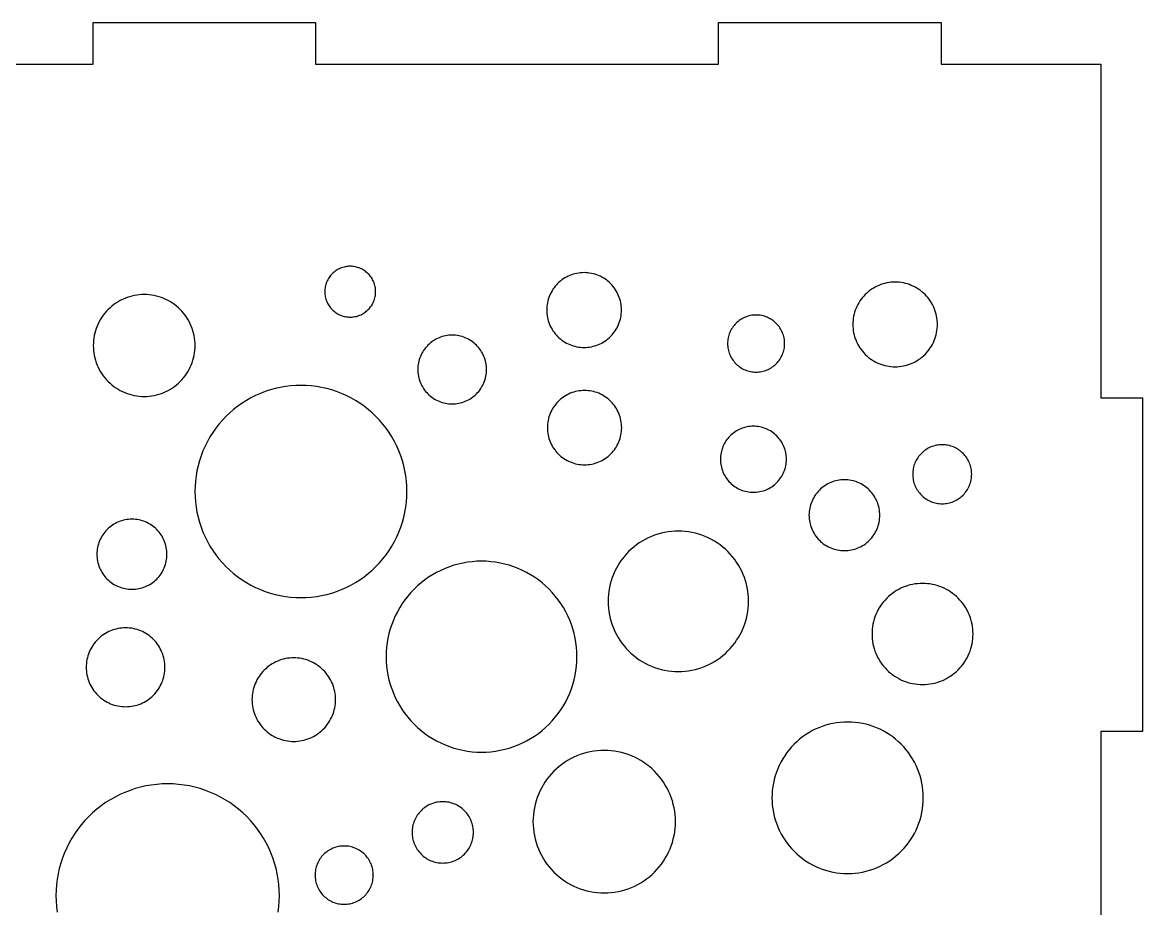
# Model space of a CAD drawing. Header units: millimetres. Extents: x 0 to 375, y -237 to 0.
# Drawn here: x 199.4 to 280, y -63.7 to 0 of the extents above; entities that cross this region are included whole.
import ezdxf

# ---------------------------------------------------------------- set-up
doc = ezdxf.new("R2010")
doc.units = ezdxf.units.MM
doc.layers.add('CUT', color=1, linetype='Continuous')

msp = doc.modelspace()

# ---------------------------------------------------------------- linework, layer by layer
at = {"layer": 'CUT'}
for points in [[(193, -3), (204.5, -3), (204.5, 0), (220.5, 0), (220.5, -3), (249.5, -3), (249.5, 0), (265.5, 0), (265.5, -3), (277, -3), (277, -27), (280, -27), (280, -51), (277, -51), (277, -75)], [(217.819, -63.971), (217.867, -63.58), (217.896, -63.186), (217.906, -62.792), (217.896, -62.397), (217.867, -62.004), (217.819, -61.612), (217.751, -61.223), (217.665, -60.838), (217.56, -60.458), (217.436, -60.083), (217.294, -59.715), (217.134, -59.355), (216.957, -59.002), (216.762, -58.659), (216.551, -58.325), (216.324, -58.003), (216.081, -57.692), (215.823, -57.393), (215.551, -57.107), (215.265, -56.835), (214.967, -56.577), (214.656, -56.335), (214.333, -56.107), (214, -55.896), (213.656, -55.702), (213.304, -55.525), (212.943, -55.365), (212.575, -55.223), (212.2, -55.099), (211.82, -54.994), (211.435, -54.907), (211.046, -54.84), (210.655, -54.791), (210.261, -54.762), (209.867, -54.753), (209.472, -54.762), (209.079, -54.791), (208.687, -54.84), (208.299, -54.907), (207.914, -54.994), (207.533, -55.099), (207.159, -55.223), (206.791, -55.365), (206.43, -55.525), (206.077, -55.702), (205.734, -55.896), (205.401, -56.107), (205.078, -56.335), (204.767, -56.577), (204.468, -56.835), (204.183, -57.107), (203.911, -57.393), (203.653, -57.692), (203.41, -58.003), (203.183, -58.325), (202.972, -58.659), (202.777, -59.002), (202.6, -59.355), (202.44, -59.715), (202.298, -60.083), (202.174, -60.458), (202.069, -60.838), (201.983, -61.223), (201.915, -61.612), (201.867, -62.004), (201.838, -62.397), (201.828, -62.792), (201.838, -63.186), (201.867, -63.58), (201.915, -63.971)]]:
    msp.add_lwpolyline(points, dxfattribs=at)
for points in [[(224.769, -19.808), (224.789, -19.72), (224.804, -19.632), (224.815, -19.543), (224.822, -19.453), (224.824, -19.363), (224.822, -19.274), (224.815, -19.184), (224.804, -19.095), (224.789, -19.007), (224.769, -18.919), (224.745, -18.833), (224.717, -18.748), (224.685, -18.664), (224.648, -18.582), (224.608, -18.502), (224.564, -18.424), (224.516, -18.348), (224.464, -18.275), (224.409, -18.204), (224.35, -18.136), (224.288, -18.071), (224.223, -18.009), (224.156, -17.95), (224.085, -17.895), (224.011, -17.844), (223.936, -17.796), (223.858, -17.751), (223.777, -17.711), (223.695, -17.675), (223.612, -17.642), (223.527, -17.614), (223.44, -17.59), (223.353, -17.571), (223.264, -17.555), (223.175, -17.544), (223.086, -17.538), (222.996, -17.535), (222.906, -17.538), (222.817, -17.544), (222.728, -17.555), (222.639, -17.571), (222.552, -17.59), (222.465, -17.614), (222.38, -17.642), (222.296, -17.675), (222.214, -17.711), (222.134, -17.751), (222.056, -17.796), (221.98, -17.844), (221.907, -17.895), (221.836, -17.95), (221.768, -18.009), (221.703, -18.071), (221.642, -18.136), (221.583, -18.204), (221.528, -18.275), (221.476, -18.348), (221.428, -18.424), (221.384, -18.502), (221.343, -18.582), (221.307, -18.664), (221.275, -18.748), (221.247, -18.833), (221.223, -18.919), (221.203, -19.007), (221.188, -19.095), (221.177, -19.184), (221.17, -19.274), (221.168, -19.363), (221.17, -19.453), (221.177, -19.543), (221.188, -19.632), (221.203, -19.72), (221.223, -19.808), (221.247, -19.894), (221.275, -19.979), (221.307, -20.063), (221.343, -20.145), (221.384, -20.225), (221.428, -20.303), (221.476, -20.379), (221.528, -20.452), (221.583, -20.523), (221.642, -20.591), (221.703, -20.656), (221.768, -20.718), (221.836, -20.776), (221.907, -20.832), (221.98, -20.883), (222.056, -20.931), (222.134, -20.976), (222.214, -21.016), (222.296, -21.052), (222.38, -21.084), (222.465, -21.113), (222.552, -21.137), (222.639, -21.156), (222.728, -21.172), (222.817, -21.183), (222.906, -21.189), (222.996, -21.191), (223.086, -21.189), (223.175, -21.183), (223.264, -21.172), (223.353, -21.156), (223.44, -21.137), (223.527, -21.113), (223.612, -21.084), (223.695, -21.052), (223.777, -21.016), (223.858, -20.976), (223.936, -20.931), (224.011, -20.883), (224.085, -20.832), (224.156, -20.776), (224.223, -20.718), (224.288, -20.656), (224.35, -20.591), (224.409, -20.523), (224.464, -20.452), (224.516, -20.379), (224.564, -20.303), (224.608, -20.225), (224.648, -20.145), (224.685, -20.063), (224.717, -19.979), (224.745, -19.894), (224.769, -19.808)], [(242.43, -21.336), (242.459, -21.208), (242.481, -21.077), (242.498, -20.946), (242.507, -20.815), (242.51, -20.683), (242.507, -20.551), (242.498, -20.419), (242.481, -20.288), (242.459, -20.158), (242.43, -20.029), (242.395, -19.902), (242.353, -19.777), (242.306, -19.653), (242.252, -19.533), (242.193, -19.415), (242.128, -19.3), (242.057, -19.188), (241.981, -19.08), (241.9, -18.976), (241.814, -18.876), (241.723, -18.781), (241.627, -18.69), (241.527, -18.603), (241.423, -18.522), (241.315, -18.446), (241.203, -18.376), (241.089, -18.31), (240.971, -18.251), (240.85, -18.198), (240.727, -18.15), (240.601, -18.109), (240.474, -18.073), (240.345, -18.045), (240.215, -18.022), (240.084, -18.006), (239.953, -17.996), (239.821, -17.993), (239.689, -17.996), (239.557, -18.006), (239.426, -18.022), (239.296, -18.045), (239.167, -18.073), (239.04, -18.109), (238.914, -18.15), (238.791, -18.198), (238.67, -18.251), (238.553, -18.31), (238.438, -18.376), (238.326, -18.446), (238.218, -18.522), (238.114, -18.603), (238.014, -18.69), (237.918, -18.781), (237.827, -18.876), (237.741, -18.976), (237.66, -19.08), (237.584, -19.188), (237.513, -19.3), (237.448, -19.415), (237.389, -19.533), (237.335, -19.653), (237.288, -19.777), (237.246, -19.902), (237.211, -20.029), (237.182, -20.158), (237.16, -20.288), (237.144, -20.419), (237.134, -20.551), (237.131, -20.683), (237.134, -20.815), (237.144, -20.946), (237.16, -21.077), (237.182, -21.208), (237.211, -21.336), (237.246, -21.464), (237.288, -21.589), (237.335, -21.712), (237.389, -21.833), (237.448, -21.951), (237.513, -22.066), (237.584, -22.177), (237.66, -22.285), (237.741, -22.389), (237.827, -22.489), (237.918, -22.585), (238.014, -22.676), (238.114, -22.762), (238.218, -22.843), (238.326, -22.919), (238.438, -22.99), (238.553, -23.055), (238.67, -23.114), (238.791, -23.168), (238.914, -23.216), (239.04, -23.257), (239.167, -23.292), (239.296, -23.321), (239.426, -23.344), (239.557, -23.36), (239.689, -23.37), (239.821, -23.373), (239.953, -23.37), (240.084, -23.36), (240.215, -23.344), (240.345, -23.321), (240.474, -23.292), (240.601, -23.257), (240.727, -23.216), (240.85, -23.168), (240.971, -23.114), (241.089, -23.055), (241.203, -22.99), (241.315, -22.919), (241.423, -22.843), (241.527, -22.762), (241.627, -22.676), (241.723, -22.585), (241.814, -22.489), (241.9, -22.389), (241.981, -22.285), (242.057, -22.177), (242.128, -22.066), (242.193, -21.951), (242.252, -21.833), (242.306, -21.712), (242.353, -21.589), (242.395, -21.464), (242.43, -21.336)], [(265.151, -22.458), (265.183, -22.312), (265.209, -22.165), (265.227, -22.017), (265.238, -21.868), (265.242, -21.719), (265.238, -21.569), (265.227, -21.42), (265.209, -21.272), (265.183, -21.125), (265.151, -20.979), (265.111, -20.835), (265.064, -20.693), (265.01, -20.554), (264.95, -20.417), (264.883, -20.284), (264.809, -20.154), (264.729, -20.028), (264.643, -19.906), (264.551, -19.788), (264.454, -19.675), (264.351, -19.566), (264.242, -19.463), (264.129, -19.366), (264.011, -19.274), (263.889, -19.188), (263.763, -19.108), (263.633, -19.034), (263.5, -18.967), (263.363, -18.907), (263.224, -18.853), (263.082, -18.806), (262.938, -18.766), (262.792, -18.734), (262.645, -18.708), (262.497, -18.69), (262.348, -18.679), (262.199, -18.675), (262.049, -18.679), (261.9, -18.69), (261.752, -18.708), (261.605, -18.734), (261.459, -18.766), (261.315, -18.806), (261.173, -18.853), (261.034, -18.907), (260.897, -18.967), (260.764, -19.034), (260.634, -19.108), (260.508, -19.188), (260.386, -19.274), (260.268, -19.366), (260.155, -19.463), (260.046, -19.566), (259.943, -19.675), (259.846, -19.788), (259.754, -19.906), (259.668, -20.028), (259.588, -20.154), (259.514, -20.284), (259.447, -20.417), (259.387, -20.554), (259.333, -20.693), (259.286, -20.835), (259.246, -20.979), (259.214, -21.125), (259.188, -21.272), (259.17, -21.42), (259.159, -21.569), (259.155, -21.719), (259.159, -21.868), (259.17, -22.017), (259.188, -22.165), (259.214, -22.312), (259.246, -22.458), (259.286, -22.602), (259.333, -22.744), (259.387, -22.883), (259.447, -23.02), (259.514, -23.153), (259.588, -23.283), (259.668, -23.409), (259.754, -23.531), (259.846, -23.649), (259.943, -23.762), (260.046, -23.871), (260.155, -23.974), (260.268, -24.071), (260.386, -24.163), (260.508, -24.249), (260.634, -24.329), (260.764, -24.403), (260.897, -24.47), (261.034, -24.53), (261.173, -24.584), (261.315, -24.631), (261.459, -24.671), (261.605, -24.703), (261.752, -24.729), (261.9, -24.747), (262.049, -24.758), (262.199, -24.762), (262.348, -24.758), (262.497, -24.747), (262.645, -24.729), (262.792, -24.703), (262.938, -24.671), (263.082, -24.631), (263.224, -24.584), (263.363, -24.53), (263.5, -24.47), (263.633, -24.403), (263.763, -24.329), (263.889, -24.249), (264.011, -24.163), (264.129, -24.071), (264.242, -23.974), (264.351, -23.871), (264.454, -23.762), (264.551, -23.649), (264.643, -23.531), (264.729, -23.409), (264.809, -23.283), (264.883, -23.153), (264.95, -23.02), (265.01, -22.883), (265.064, -22.744), (265.111, -22.602), (265.151, -22.458)], [(211.732, -24.125), (211.771, -23.949), (211.802, -23.772), (211.824, -23.593), (211.837, -23.414), (211.842, -23.234), (211.837, -23.055), (211.824, -22.875), (211.802, -22.697), (211.771, -22.52), (211.732, -22.344), (211.684, -22.171), (211.627, -22), (211.563, -21.832), (211.49, -21.668), (211.409, -21.507), (211.32, -21.351), (211.224, -21.199), (211.121, -21.052), (211.01, -20.91), (210.892, -20.774), (210.768, -20.644), (210.638, -20.52), (210.502, -20.402), (210.36, -20.292), (210.213, -20.188), (210.061, -20.092), (209.905, -20.003), (209.744, -19.922), (209.58, -19.849), (209.412, -19.785), (209.241, -19.728), (209.068, -19.68), (208.893, -19.641), (208.715, -19.61), (208.537, -19.588), (208.358, -19.575), (208.178, -19.571), (207.998, -19.575), (207.819, -19.588), (207.64, -19.61), (207.463, -19.641), (207.288, -19.68), (207.114, -19.728), (206.944, -19.785), (206.776, -19.849), (206.611, -19.922), (206.451, -20.003), (206.294, -20.092), (206.142, -20.188), (205.995, -20.292), (205.854, -20.402), (205.717, -20.52), (205.587, -20.644), (205.463, -20.774), (205.346, -20.91), (205.235, -21.052), (205.131, -21.199), (205.035, -21.351), (204.947, -21.507), (204.866, -21.668), (204.793, -21.832), (204.728, -22), (204.672, -22.171), (204.624, -22.344), (204.584, -22.52), (204.554, -22.697), (204.532, -22.875), (204.518, -23.055), (204.514, -23.234), (204.518, -23.414), (204.532, -23.593), (204.554, -23.772), (204.584, -23.949), (204.624, -24.125), (204.672, -24.298), (204.728, -24.469), (204.793, -24.636), (204.866, -24.801), (204.947, -24.961), (205.035, -25.118), (205.131, -25.27), (205.235, -25.417), (205.346, -25.559), (205.463, -25.695), (205.587, -25.825), (205.717, -25.949), (205.854, -26.066), (205.995, -26.177), (206.142, -26.281), (206.294, -26.377), (206.451, -26.465), (206.611, -26.546), (206.776, -26.619), (206.944, -26.684), (207.114, -26.74), (207.288, -26.788), (207.463, -26.828), (207.64, -26.858), (207.819, -26.88), (207.998, -26.894), (208.178, -26.898), (208.358, -26.894), (208.537, -26.88), (208.715, -26.858), (208.893, -26.828), (209.068, -26.788), (209.241, -26.74), (209.412, -26.684), (209.58, -26.619), (209.744, -26.546), (209.905, -26.465), (210.061, -26.377), (210.213, -26.281), (210.36, -26.177), (210.502, -26.066), (210.638, -25.949), (210.768, -25.825), (210.892, -25.695), (211.01, -25.559), (211.121, -25.417), (211.224, -25.27), (211.32, -25.118), (211.409, -24.961), (211.49, -24.801), (211.563, -24.636), (211.627, -24.469), (211.684, -24.298), (211.732, -24.125)], [(254.188, -23.591), (254.21, -23.493), (254.227, -23.394), (254.239, -23.294), (254.247, -23.193), (254.249, -23.093), (254.247, -22.992), (254.239, -22.891), (254.227, -22.791), (254.21, -22.692), (254.188, -22.594), (254.161, -22.497), (254.129, -22.401), (254.093, -22.307), (254.052, -22.215), (254.007, -22.125), (253.957, -22.037), (253.903, -21.952), (253.845, -21.87), (253.783, -21.79), (253.718, -21.714), (253.648, -21.641), (253.575, -21.572), (253.499, -21.506), (253.42, -21.444), (253.337, -21.386), (253.252, -21.332), (253.164, -21.282), (253.074, -21.237), (252.982, -21.196), (252.888, -21.16), (252.793, -21.128), (252.696, -21.101), (252.597, -21.079), (252.498, -21.062), (252.398, -21.05), (252.297, -21.042), (252.197, -21.04), (252.096, -21.042), (251.996, -21.05), (251.896, -21.062), (251.796, -21.079), (251.698, -21.101), (251.601, -21.128), (251.505, -21.16), (251.411, -21.196), (251.319, -21.237), (251.229, -21.282), (251.142, -21.332), (251.056, -21.386), (250.974, -21.444), (250.895, -21.506), (250.818, -21.572), (250.745, -21.641), (250.676, -21.714), (250.61, -21.79), (250.548, -21.87), (250.49, -21.952), (250.436, -22.037), (250.387, -22.125), (250.341, -22.215), (250.3, -22.307), (250.264, -22.401), (250.233, -22.497), (250.206, -22.594), (250.184, -22.692), (250.166, -22.791), (250.154, -22.891), (250.147, -22.992), (250.144, -23.093), (250.147, -23.193), (250.154, -23.294), (250.166, -23.394), (250.184, -23.493), (250.206, -23.591), (250.233, -23.688), (250.264, -23.784), (250.3, -23.878), (250.341, -23.97), (250.387, -24.06), (250.436, -24.148), (250.49, -24.233), (250.548, -24.315), (250.61, -24.395), (250.676, -24.471), (250.745, -24.544), (250.818, -24.613), (250.895, -24.679), (250.974, -24.741), (251.056, -24.799), (251.142, -24.853), (251.229, -24.903), (251.319, -24.948), (251.411, -24.989), (251.505, -25.025), (251.601, -25.057), (251.698, -25.084), (251.796, -25.106), (251.896, -25.123), (251.996, -25.135), (252.096, -25.143), (252.197, -25.145), (252.297, -25.143), (252.398, -25.135), (252.498, -25.123), (252.597, -25.106), (252.696, -25.084), (252.793, -25.057), (252.888, -25.025), (252.982, -24.989), (253.074, -24.948), (253.164, -24.903), (253.252, -24.853), (253.337, -24.799), (253.42, -24.741), (253.499, -24.679), (253.575, -24.613), (253.648, -24.544), (253.718, -24.471), (253.783, -24.395), (253.845, -24.315), (253.903, -24.233), (253.957, -24.148), (254.007, -24.06), (254.052, -23.97), (254.093, -23.878), (254.129, -23.784), (254.161, -23.688), (254.188, -23.591)], [(232.757, -25.443), (232.778, -25.324), (232.792, -25.203), (232.801, -25.082), (232.804, -24.961), (232.801, -24.84), (232.792, -24.719), (232.778, -24.598), (232.757, -24.479), (232.73, -24.36), (232.698, -24.243), (232.66, -24.128), (232.616, -24.015), (232.567, -23.904), (232.512, -23.796), (232.453, -23.69), (232.388, -23.588), (232.318, -23.488), (232.243, -23.393), (232.164, -23.301), (232.08, -23.213), (231.992, -23.129), (231.901, -23.05), (231.805, -22.975), (231.706, -22.906), (231.603, -22.841), (231.498, -22.781), (231.389, -22.726), (231.278, -22.677), (231.165, -22.633), (231.05, -22.595), (230.933, -22.563), (230.815, -22.536), (230.695, -22.516), (230.575, -22.501), (230.454, -22.492), (230.332, -22.489), (230.211, -22.492), (230.09, -22.501), (229.97, -22.516), (229.85, -22.536), (229.732, -22.563), (229.615, -22.595), (229.5, -22.633), (229.386, -22.677), (229.275, -22.726), (229.167, -22.781), (229.061, -22.841), (228.959, -22.906), (228.86, -22.975), (228.764, -23.05), (228.672, -23.129), (228.584, -23.213), (228.501, -23.301), (228.421, -23.393), (228.347, -23.488), (228.277, -23.588), (228.212, -23.69), (228.152, -23.796), (228.098, -23.904), (228.048, -24.015), (228.005, -24.128), (227.967, -24.243), (227.934, -24.36), (227.908, -24.479), (227.887, -24.598), (227.872, -24.719), (227.863, -24.84), (227.86, -24.961), (227.863, -25.082), (227.872, -25.203), (227.887, -25.324), (227.908, -25.443), (227.934, -25.562), (227.967, -25.679), (228.005, -25.794), (228.048, -25.907), (228.098, -26.018), (228.152, -26.126), (228.212, -26.232), (228.277, -26.334), (228.347, -26.434), (228.421, -26.529), (228.501, -26.621), (228.584, -26.709), (228.672, -26.793), (228.764, -26.872), (228.86, -26.946), (228.959, -27.016), (229.061, -27.081), (229.167, -27.141), (229.275, -27.196), (229.386, -27.245), (229.5, -27.288), (229.615, -27.327), (229.732, -27.359), (229.85, -27.385), (229.97, -27.406), (230.09, -27.421), (230.211, -27.43), (230.332, -27.433), (230.454, -27.43), (230.575, -27.421), (230.695, -27.406), (230.815, -27.385), (230.933, -27.359), (231.05, -27.327), (231.165, -27.288), (231.278, -27.245), (231.389, -27.196), (231.498, -27.141), (231.603, -27.081), (231.706, -27.016), (231.805, -26.946), (231.901, -26.872), (231.992, -26.793), (232.08, -26.709), (232.164, -26.621), (232.243, -26.529), (232.318, -26.434), (232.388, -26.334), (232.453, -26.232), (232.512, -26.126), (232.567, -26.018), (232.616, -25.907), (232.66, -25.794), (232.698, -25.679), (232.73, -25.562), (232.757, -25.443)], [(226.932, -35.221), (226.996, -34.852), (227.042, -34.481), (227.069, -34.107), (227.078, -33.733), (227.069, -33.359), (227.042, -32.985), (226.996, -32.614), (226.932, -32.245), (226.85, -31.879), (226.75, -31.519), (226.633, -31.163), (226.498, -30.814), (226.346, -30.471), (226.178, -30.137), (225.993, -29.811), (225.793, -29.495), (225.577, -29.189), (225.347, -28.894), (225.102, -28.61), (224.844, -28.339), (224.573, -28.081), (224.29, -27.836), (223.994, -27.606), (223.688, -27.39), (223.372, -27.19), (223.046, -27.006), (222.712, -26.837), (222.369, -26.685), (222.02, -26.551), (221.665, -26.433), (221.304, -26.333), (220.939, -26.251), (220.57, -26.187), (220.198, -26.142), (219.825, -26.114), (219.45, -26.105), (219.076, -26.114), (218.703, -26.142), (218.331, -26.187), (217.962, -26.251), (217.597, -26.333), (217.236, -26.433), (216.881, -26.551), (216.531, -26.685), (216.189, -26.837), (215.854, -27.006), (215.529, -27.19), (215.212, -27.39), (214.906, -27.606), (214.611, -27.836), (214.328, -28.081), (214.056, -28.339), (213.798, -28.61), (213.554, -28.894), (213.323, -29.189), (213.108, -29.495), (212.908, -29.811), (212.723, -30.137), (212.555, -30.471), (212.403, -30.814), (212.268, -31.163), (212.151, -31.519), (212.051, -31.879), (211.969, -32.245), (211.905, -32.614), (211.859, -32.985), (211.831, -33.359), (211.822, -33.733), (211.831, -34.107), (211.859, -34.481), (211.905, -34.852), (211.969, -35.221), (212.051, -35.586), (212.151, -35.947), (212.268, -36.303), (212.403, -36.652), (212.555, -36.994), (212.723, -37.329), (212.908, -37.655), (213.108, -37.971), (213.323, -38.277), (213.554, -38.572), (213.798, -38.856), (214.056, -39.127), (214.328, -39.385), (214.611, -39.629), (214.906, -39.86), (215.212, -40.075), (215.529, -40.276), (215.854, -40.46), (216.189, -40.629), (216.531, -40.78), (216.881, -40.915), (217.236, -41.033), (217.597, -41.132), (217.962, -41.214), (218.331, -41.278), (218.703, -41.324), (219.076, -41.352), (219.45, -41.361), (219.825, -41.352), (220.198, -41.324), (220.57, -41.278), (220.939, -41.214), (221.304, -41.132), (221.665, -41.033), (222.02, -40.915), (222.369, -40.78), (222.712, -40.629), (223.046, -40.46), (223.372, -40.276), (223.688, -40.075), (223.994, -39.86), (224.29, -39.629), (224.573, -39.385), (224.844, -39.127), (225.102, -38.856), (225.347, -38.572), (225.577, -38.277), (225.793, -37.971), (225.993, -37.655), (226.178, -37.329), (226.346, -36.994), (226.498, -36.652), (226.633, -36.303), (226.75, -35.947), (226.85, -35.586), (226.932, -35.221)], [(242.445, -29.79), (242.473, -29.662), (242.496, -29.533), (242.512, -29.403), (242.521, -29.272), (242.525, -29.141), (242.521, -29.009), (242.512, -28.879), (242.496, -28.748), (242.473, -28.619), (242.445, -28.491), (242.41, -28.365), (242.368, -28.24), (242.321, -28.118), (242.268, -27.998), (242.209, -27.881), (242.144, -27.767), (242.074, -27.656), (241.999, -27.549), (241.918, -27.445), (241.832, -27.346), (241.742, -27.251), (241.647, -27.16), (241.548, -27.075), (241.444, -26.994), (241.337, -26.918), (241.226, -26.848), (241.112, -26.784), (240.995, -26.725), (240.875, -26.672), (240.753, -26.624), (240.628, -26.583), (240.502, -26.548), (240.374, -26.519), (240.244, -26.497), (240.114, -26.481), (239.983, -26.471), (239.852, -26.468), (239.721, -26.471), (239.59, -26.481), (239.46, -26.497), (239.331, -26.519), (239.203, -26.548), (239.076, -26.583), (238.952, -26.624), (238.829, -26.672), (238.71, -26.725), (238.592, -26.784), (238.478, -26.848), (238.367, -26.918), (238.26, -26.994), (238.157, -27.075), (238.057, -27.16), (237.962, -27.251), (237.872, -27.346), (237.786, -27.445), (237.706, -27.549), (237.63, -27.656), (237.56, -27.767), (237.495, -27.881), (237.436, -27.998), (237.383, -28.118), (237.336, -28.24), (237.295, -28.365), (237.26, -28.491), (237.231, -28.619), (237.209, -28.748), (237.193, -28.879), (237.183, -29.009), (237.18, -29.141), (237.183, -29.272), (237.193, -29.403), (237.209, -29.533), (237.231, -29.662), (237.26, -29.79), (237.295, -29.916), (237.336, -30.041), (237.383, -30.163), (237.436, -30.283), (237.495, -30.4), (237.56, -30.515), (237.63, -30.625), (237.706, -30.733), (237.786, -30.836), (237.872, -30.935), (237.962, -31.03), (238.057, -31.121), (238.157, -31.206), (238.26, -31.287), (238.367, -31.363), (238.478, -31.433), (238.592, -31.497), (238.71, -31.556), (238.829, -31.61), (238.952, -31.657), (239.076, -31.698), (239.203, -31.733), (239.331, -31.762), (239.46, -31.784), (239.59, -31.8), (239.721, -31.81), (239.852, -31.813), (239.983, -31.81), (240.114, -31.8), (240.244, -31.784), (240.374, -31.762), (240.502, -31.733), (240.628, -31.698), (240.753, -31.657), (240.875, -31.61), (240.995, -31.556), (241.112, -31.497), (241.226, -31.433), (241.337, -31.363), (241.444, -31.287), (241.548, -31.206), (241.647, -31.121), (241.742, -31.03), (241.832, -30.935), (241.918, -30.836), (241.999, -30.733), (242.074, -30.625), (242.144, -30.515), (242.209, -30.4), (242.268, -30.283), (242.321, -30.163), (242.368, -30.041), (242.41, -29.916), (242.445, -29.79)], [(254.332, -31.878), (254.352, -31.763), (254.366, -31.647), (254.375, -31.531), (254.378, -31.415), (254.375, -31.298), (254.366, -31.182), (254.352, -31.066), (254.332, -30.951), (254.307, -30.838), (254.276, -30.725), (254.239, -30.615), (254.197, -30.506), (254.15, -30.4), (254.097, -30.295), (254.04, -30.194), (253.978, -30.096), (253.911, -30), (253.839, -29.909), (253.763, -29.82), (253.682, -29.736), (253.598, -29.656), (253.51, -29.579), (253.418, -29.508), (253.323, -29.441), (253.224, -29.378), (253.123, -29.321), (253.019, -29.268), (252.912, -29.221), (252.804, -29.179), (252.693, -29.143), (252.581, -29.112), (252.467, -29.086), (252.352, -29.066), (252.236, -29.052), (252.12, -29.043), (252.004, -29.041), (251.887, -29.043), (251.771, -29.052), (251.655, -29.066), (251.541, -29.086), (251.427, -29.112), (251.315, -29.143), (251.204, -29.179), (251.095, -29.221), (250.989, -29.268), (250.885, -29.321), (250.783, -29.378), (250.685, -29.441), (250.59, -29.508), (250.498, -29.579), (250.409, -29.656), (250.325, -29.736), (250.245, -29.82), (250.169, -29.909), (250.097, -30), (250.03, -30.096), (249.967, -30.194), (249.91, -30.295), (249.858, -30.4), (249.81, -30.506), (249.769, -30.615), (249.732, -30.725), (249.701, -30.838), (249.675, -30.951), (249.655, -31.066), (249.641, -31.182), (249.633, -31.298), (249.63, -31.415), (249.633, -31.531), (249.641, -31.647), (249.655, -31.763), (249.675, -31.878), (249.701, -31.991), (249.732, -32.104), (249.769, -32.214), (249.81, -32.323), (249.858, -32.43), (249.91, -32.534), (249.967, -32.635), (250.03, -32.734), (250.097, -32.829), (250.169, -32.921), (250.245, -33.009), (250.325, -33.093), (250.409, -33.174), (250.498, -33.25), (250.59, -33.321), (250.685, -33.389), (250.783, -33.451), (250.885, -33.508), (250.989, -33.561), (251.095, -33.608), (251.204, -33.65), (251.315, -33.686), (251.427, -33.717), (251.541, -33.743), (251.655, -33.763), (251.771, -33.777), (251.887, -33.786), (252.004, -33.789), (252.12, -33.786), (252.236, -33.777), (252.352, -33.763), (252.467, -33.743), (252.581, -33.717), (252.693, -33.686), (252.804, -33.65), (252.912, -33.608), (253.019, -33.561), (253.123, -33.508), (253.224, -33.451), (253.323, -33.389), (253.418, -33.321), (253.51, -33.25), (253.598, -33.174), (253.682, -33.093), (253.763, -33.009), (253.839, -32.921), (253.911, -32.829), (253.978, -32.734), (254.04, -32.635), (254.097, -32.534), (254.15, -32.43), (254.197, -32.323), (254.239, -32.214), (254.276, -32.104), (254.307, -31.991), (254.332, -31.878)], [(267.64, -33.005), (267.663, -32.904), (267.681, -32.801), (267.694, -32.698), (267.701, -32.594), (267.704, -32.49), (267.701, -32.386), (267.694, -32.282), (267.681, -32.179), (267.663, -32.076), (267.64, -31.974), (267.613, -31.874), (267.58, -31.775), (267.543, -31.678), (267.5, -31.583), (267.454, -31.49), (267.402, -31.399), (267.347, -31.312), (267.287, -31.226), (267.223, -31.144), (267.155, -31.066), (267.083, -30.99), (267.007, -30.918), (266.929, -30.85), (266.846, -30.786), (266.761, -30.726), (266.673, -30.671), (266.583, -30.619), (266.49, -30.573), (266.395, -30.53), (266.298, -30.493), (266.199, -30.46), (266.098, -30.432), (265.997, -30.41), (265.894, -30.392), (265.791, -30.379), (265.687, -30.371), (265.583, -30.369), (265.479, -30.371), (265.375, -30.379), (265.272, -30.392), (265.169, -30.41), (265.068, -30.432), (264.967, -30.46), (264.869, -30.493), (264.771, -30.53), (264.676, -30.573), (264.583, -30.619), (264.493, -30.671), (264.405, -30.726), (264.32, -30.786), (264.238, -30.85), (264.159, -30.918), (264.083, -30.99), (264.012, -31.066), (263.944, -31.144), (263.88, -31.226), (263.82, -31.312), (263.764, -31.399), (263.713, -31.49), (263.666, -31.583), (263.624, -31.678), (263.586, -31.775), (263.553, -31.874), (263.526, -31.974), (263.503, -32.076), (263.485, -32.179), (263.472, -32.282), (263.465, -32.386), (263.462, -32.49), (263.465, -32.594), (263.472, -32.698), (263.485, -32.801), (263.503, -32.904), (263.526, -33.005), (263.553, -33.105), (263.586, -33.204), (263.624, -33.301), (263.666, -33.397), (263.713, -33.49), (263.764, -33.58), (263.82, -33.668), (263.88, -33.753), (263.944, -33.835), (264.012, -33.914), (264.083, -33.99), (264.159, -34.061), (264.238, -34.129), (264.32, -34.193), (264.405, -34.253), (264.493, -34.309), (264.583, -34.36), (264.676, -34.407), (264.771, -34.449), (264.869, -34.487), (264.967, -34.519), (265.068, -34.547), (265.169, -34.57), (265.272, -34.588), (265.375, -34.601), (265.479, -34.608), (265.583, -34.611), (265.687, -34.608), (265.791, -34.601), (265.894, -34.588), (265.997, -34.57), (266.098, -34.547), (266.199, -34.519), (266.298, -34.487), (266.395, -34.449), (266.49, -34.407), (266.583, -34.36), (266.673, -34.309), (266.761, -34.253), (266.846, -34.193), (266.929, -34.129), (267.007, -34.061), (267.083, -33.99), (267.155, -33.914), (267.223, -33.835), (267.287, -33.753), (267.347, -33.668), (267.402, -33.58), (267.454, -33.49), (267.5, -33.397), (267.543, -33.301), (267.58, -33.204), (267.613, -33.105), (267.64, -33.005)], [(261.02, -36.057), (261.047, -35.935), (261.068, -35.812), (261.084, -35.688), (261.093, -35.563), (261.096, -35.438), (261.093, -35.313), (261.084, -35.188), (261.068, -35.064), (261.047, -34.941), (261.02, -34.819), (260.986, -34.699), (260.947, -34.58), (260.902, -34.463), (260.851, -34.349), (260.795, -34.237), (260.734, -34.128), (260.667, -34.023), (260.595, -33.921), (260.518, -33.822), (260.436, -33.727), (260.35, -33.637), (260.259, -33.551), (260.165, -33.469), (260.066, -33.392), (259.964, -33.32), (259.858, -33.253), (259.749, -33.191), (259.638, -33.135), (259.523, -33.085), (259.407, -33.04), (259.288, -33), (259.168, -32.967), (259.046, -32.94), (258.922, -32.918), (258.798, -32.903), (258.674, -32.894), (258.549, -32.891), (258.424, -32.894), (258.299, -32.903), (258.175, -32.918), (258.052, -32.94), (257.93, -32.967), (257.809, -33), (257.69, -33.04), (257.574, -33.085), (257.46, -33.135), (257.348, -33.191), (257.239, -33.253), (257.133, -33.32), (257.031, -33.392), (256.933, -33.469), (256.838, -33.551), (256.747, -33.637), (256.661, -33.727), (256.58, -33.822), (256.503, -33.921), (256.431, -34.023), (256.364, -34.128), (256.302, -34.237), (256.246, -34.349), (256.195, -34.463), (256.15, -34.58), (256.111, -34.699), (256.078, -34.819), (256.05, -34.941), (256.029, -35.064), (256.014, -35.188), (256.004, -35.313), (256.001, -35.438), (256.004, -35.563), (256.014, -35.688), (256.029, -35.812), (256.05, -35.935), (256.078, -36.057), (256.111, -36.177), (256.15, -36.296), (256.195, -36.413), (256.246, -36.527), (256.302, -36.639), (256.364, -36.748), (256.431, -36.853), (256.503, -36.955), (256.58, -37.054), (256.661, -37.149), (256.747, -37.239), (256.838, -37.325), (256.933, -37.407), (257.031, -37.484), (257.133, -37.556), (257.239, -37.623), (257.348, -37.684), (257.46, -37.741), (257.574, -37.791), (257.69, -37.836), (257.809, -37.876), (257.93, -37.909), (258.052, -37.936), (258.175, -37.958), (258.299, -37.973), (258.424, -37.982), (258.549, -37.985), (258.674, -37.982), (258.798, -37.973), (258.922, -37.958), (259.046, -37.936), (259.168, -37.909), (259.288, -37.876), (259.407, -37.836), (259.523, -37.791), (259.638, -37.741), (259.749, -37.684), (259.858, -37.623), (259.964, -37.556), (260.066, -37.484), (260.165, -37.407), (260.259, -37.325), (260.35, -37.239), (260.436, -37.149), (260.518, -37.054), (260.595, -36.955), (260.667, -36.853), (260.734, -36.748), (260.795, -36.639), (260.851, -36.527), (260.902, -36.413), (260.947, -36.296), (260.986, -36.177), (261.02, -36.057)], [(209.767, -38.738), (209.788, -38.616), (209.803, -38.493), (209.812, -38.369), (209.815, -38.246), (209.812, -38.122), (209.803, -37.999), (209.788, -37.876), (209.767, -37.754), (209.74, -37.633), (209.707, -37.514), (209.668, -37.397), (209.624, -37.281), (209.573, -37.168), (209.518, -37.058), (209.457, -36.95), (209.391, -36.845), (209.319, -36.744), (209.243, -36.647), (209.162, -36.553), (209.077, -36.463), (208.988, -36.378), (208.894, -36.297), (208.796, -36.221), (208.695, -36.15), (208.591, -36.084), (208.483, -36.023), (208.373, -35.967), (208.259, -35.917), (208.144, -35.873), (208.027, -35.834), (207.907, -35.801), (207.787, -35.774), (207.665, -35.753), (207.542, -35.737), (207.419, -35.728), (207.295, -35.725), (207.171, -35.728), (207.048, -35.737), (206.925, -35.753), (206.803, -35.774), (206.682, -35.801), (206.563, -35.834), (206.446, -35.873), (206.33, -35.917), (206.217, -35.967), (206.107, -36.023), (205.999, -36.084), (205.894, -36.15), (205.793, -36.221), (205.696, -36.297), (205.602, -36.378), (205.513, -36.463), (205.427, -36.553), (205.346, -36.647), (205.27, -36.744), (205.199, -36.845), (205.133, -36.95), (205.072, -37.058), (205.016, -37.168), (204.966, -37.281), (204.922, -37.397), (204.883, -37.514), (204.85, -37.633), (204.823, -37.754), (204.802, -37.876), (204.786, -37.999), (204.777, -38.122), (204.774, -38.246), (204.777, -38.369), (204.786, -38.493), (204.802, -38.616), (204.823, -38.738), (204.85, -38.858), (204.883, -38.977), (204.922, -39.095), (204.966, -39.21), (205.016, -39.323), (205.072, -39.434), (205.133, -39.542), (205.199, -39.646), (205.27, -39.747), (205.346, -39.845), (205.427, -39.938), (205.513, -40.028), (205.602, -40.113), (205.696, -40.194), (205.793, -40.27), (205.894, -40.342), (205.999, -40.408), (206.107, -40.469), (206.217, -40.524), (206.33, -40.574), (206.446, -40.619), (206.563, -40.658), (206.682, -40.691), (206.803, -40.718), (206.925, -40.739), (207.048, -40.754), (207.171, -40.763), (207.295, -40.766), (207.419, -40.763), (207.542, -40.754), (207.665, -40.739), (207.787, -40.718), (207.907, -40.691), (208.027, -40.658), (208.144, -40.619), (208.259, -40.574), (208.373, -40.524), (208.483, -40.469), (208.591, -40.408), (208.695, -40.342), (208.796, -40.27), (208.894, -40.194), (208.988, -40.113), (209.077, -40.028), (209.162, -39.938), (209.243, -39.845), (209.319, -39.747), (209.391, -39.646), (209.457, -39.542), (209.518, -39.434), (209.573, -39.323), (209.624, -39.21), (209.668, -39.095), (209.707, -38.977), (209.74, -38.858), (209.767, -38.738)], [(251.497, -42.856), (251.551, -42.614), (251.594, -42.37), (251.624, -42.124), (251.642, -41.876), (251.648, -41.629), (251.642, -41.381), (251.624, -41.134), (251.594, -40.888), (251.551, -40.644), (251.497, -40.402), (251.431, -40.163), (251.353, -39.927), (251.264, -39.696), (251.164, -39.47), (251.052, -39.248), (250.93, -39.033), (250.797, -38.823), (250.655, -38.621), (250.502, -38.425), (250.34, -38.238), (250.169, -38.058), (249.99, -37.887), (249.802, -37.725), (249.607, -37.573), (249.404, -37.43), (249.195, -37.297), (248.979, -37.175), (248.758, -37.064), (248.531, -36.963), (248.3, -36.874), (248.065, -36.796), (247.826, -36.73), (247.584, -36.676), (247.34, -36.634), (247.094, -36.603), (246.846, -36.585), (246.599, -36.579), (246.351, -36.585), (246.104, -36.603), (245.858, -36.634), (245.614, -36.676), (245.372, -36.73), (245.133, -36.796), (244.897, -36.874), (244.666, -36.963), (244.44, -37.064), (244.218, -37.175), (244.003, -37.297), (243.793, -37.43), (243.591, -37.573), (243.395, -37.725), (243.208, -37.887), (243.028, -38.058), (242.857, -38.238), (242.695, -38.425), (242.543, -38.621), (242.4, -38.823), (242.267, -39.033), (242.145, -39.248), (242.034, -39.47), (241.933, -39.696), (241.844, -39.927), (241.766, -40.163), (241.7, -40.402), (241.646, -40.644), (241.604, -40.888), (241.573, -41.134), (241.555, -41.381), (241.549, -41.629), (241.555, -41.876), (241.573, -42.124), (241.604, -42.37), (241.646, -42.614), (241.7, -42.856), (241.766, -43.095), (241.844, -43.33), (241.933, -43.561), (242.034, -43.788), (242.145, -44.009), (242.267, -44.225), (242.4, -44.434), (242.543, -44.637), (242.695, -44.832), (242.857, -45.02), (243.028, -45.199), (243.208, -45.37), (243.395, -45.532), (243.591, -45.685), (243.793, -45.827), (244.003, -45.96), (244.218, -46.082), (244.44, -46.194), (244.666, -46.294), (244.897, -46.383), (245.133, -46.461), (245.372, -46.527), (245.614, -46.581), (245.858, -46.624), (246.104, -46.654), (246.351, -46.672), (246.599, -46.678), (246.846, -46.672), (247.094, -46.654), (247.34, -46.624), (247.584, -46.581), (247.826, -46.527), (248.065, -46.461), (248.3, -46.383), (248.531, -46.294), (248.758, -46.194), (248.979, -46.082), (249.195, -45.96), (249.404, -45.827), (249.607, -45.685), (249.802, -45.532), (249.99, -45.37), (250.169, -45.199), (250.34, -45.02), (250.502, -44.832), (250.655, -44.637), (250.797, -44.434), (250.93, -44.225), (251.052, -44.009), (251.164, -43.788), (251.264, -43.561), (251.353, -43.33), (251.431, -43.095), (251.497, -42.856)], [(239.177, -46.948), (239.235, -46.616), (239.276, -46.282), (239.301, -45.946), (239.309, -45.609), (239.301, -45.272), (239.276, -44.936), (239.235, -44.602), (239.177, -44.27), (239.103, -43.941), (239.013, -43.617), (238.908, -43.297), (238.786, -42.982), (238.65, -42.674), (238.498, -42.373), (238.332, -42.08), (238.152, -41.795), (237.958, -41.52), (237.751, -41.254), (237.531, -40.999), (237.298, -40.755), (237.054, -40.523), (236.799, -40.303), (236.533, -40.095), (236.258, -39.901), (235.973, -39.721), (235.68, -39.555), (235.379, -39.404), (235.071, -39.267), (234.757, -39.146), (234.437, -39.04), (234.112, -38.95), (233.783, -38.876), (233.451, -38.819), (233.117, -38.778), (232.781, -38.753), (232.444, -38.745), (232.107, -38.753), (231.771, -38.778), (231.437, -38.819), (231.105, -38.876), (230.776, -38.95), (230.451, -39.04), (230.132, -39.146), (229.817, -39.267), (229.509, -39.404), (229.208, -39.555), (228.915, -39.721), (228.63, -39.901), (228.355, -40.095), (228.089, -40.303), (227.834, -40.523), (227.59, -40.755), (227.358, -40.999), (227.138, -41.254), (226.93, -41.52), (226.736, -41.795), (226.556, -42.08), (226.39, -42.373), (226.239, -42.674), (226.102, -42.982), (225.981, -43.297), (225.875, -43.617), (225.785, -43.941), (225.711, -44.27), (225.654, -44.602), (225.613, -44.936), (225.588, -45.272), (225.579, -45.609), (225.588, -45.946), (225.613, -46.282), (225.654, -46.616), (225.711, -46.948), (225.785, -47.277), (225.875, -47.602), (225.981, -47.922), (226.102, -48.236), (226.239, -48.544), (226.39, -48.845), (226.556, -49.138), (226.736, -49.423), (226.93, -49.699), (227.138, -49.964), (227.358, -50.219), (227.59, -50.463), (227.834, -50.696), (228.089, -50.916), (228.355, -51.123), (228.63, -51.317), (228.915, -51.497), (229.208, -51.663), (229.509, -51.815), (229.817, -51.951), (230.132, -52.073), (230.451, -52.178), (230.776, -52.268), (231.105, -52.342), (231.437, -52.4), (231.771, -52.441), (232.107, -52.466), (232.444, -52.474), (232.781, -52.466), (233.117, -52.441), (233.451, -52.4), (233.783, -52.342), (234.112, -52.268), (234.437, -52.178), (234.757, -52.073), (235.071, -51.951), (235.379, -51.815), (235.68, -51.663), (235.973, -51.497), (236.258, -51.317), (236.533, -51.123), (236.799, -50.916), (237.054, -50.696), (237.298, -50.463), (237.531, -50.219), (237.751, -49.964), (237.958, -49.699), (238.152, -49.423), (238.332, -49.138), (238.498, -48.845), (238.65, -48.544), (238.786, -48.236), (238.908, -47.922), (239.013, -47.602), (239.103, -47.277), (239.177, -46.948)], [(267.734, -44.686), (267.764, -44.511), (267.786, -44.334), (267.799, -44.156), (267.804, -43.977), (267.799, -43.799), (267.786, -43.621), (267.764, -43.444), (267.734, -43.268), (267.695, -43.094), (267.647, -42.922), (267.591, -42.753), (267.527, -42.586), (267.455, -42.423), (267.374, -42.264), (267.286, -42.108), (267.191, -41.958), (267.088, -41.812), (266.979, -41.671), (266.862, -41.536), (266.739, -41.407), (266.61, -41.284), (266.475, -41.167), (266.334, -41.057), (266.188, -40.955), (266.037, -40.859), (265.882, -40.771), (265.723, -40.691), (265.56, -40.619), (265.393, -40.555), (265.224, -40.499), (265.052, -40.451), (264.878, -40.412), (264.702, -40.381), (264.525, -40.36), (264.347, -40.347), (264.169, -40.342), (263.99, -40.347), (263.812, -40.36), (263.635, -40.381), (263.459, -40.412), (263.285, -40.451), (263.113, -40.499), (262.944, -40.555), (262.778, -40.619), (262.614, -40.691), (262.455, -40.771), (262.3, -40.859), (262.149, -40.955), (262.003, -41.057), (261.863, -41.167), (261.727, -41.284), (261.598, -41.407), (261.475, -41.536), (261.359, -41.671), (261.249, -41.812), (261.146, -41.958), (261.051, -42.108), (260.963, -42.264), (260.883, -42.423), (260.81, -42.586), (260.746, -42.753), (260.69, -42.922), (260.642, -43.094), (260.603, -43.268), (260.573, -43.444), (260.551, -43.621), (260.538, -43.799), (260.534, -43.977), (260.538, -44.156), (260.551, -44.334), (260.573, -44.511), (260.603, -44.686), (260.642, -44.86), (260.69, -45.032), (260.746, -45.202), (260.81, -45.368), (260.883, -45.531), (260.963, -45.691), (261.051, -45.846), (261.146, -45.997), (261.249, -46.143), (261.359, -46.283), (261.475, -46.418), (261.598, -46.548), (261.727, -46.671), (261.863, -46.787), (262.003, -46.897), (262.149, -47), (262.3, -47.095), (262.455, -47.183), (262.614, -47.263), (262.778, -47.336), (262.944, -47.4), (263.113, -47.456), (263.285, -47.503), (263.459, -47.542), (263.635, -47.573), (263.812, -47.595), (263.99, -47.608), (264.169, -47.612), (264.347, -47.608), (264.525, -47.595), (264.702, -47.573), (264.878, -47.542), (265.052, -47.503), (265.224, -47.456), (265.393, -47.4), (265.56, -47.336), (265.723, -47.263), (265.882, -47.183), (266.037, -47.095), (266.188, -47), (266.334, -46.897), (266.475, -46.787), (266.61, -46.671), (266.739, -46.548), (266.862, -46.418), (266.979, -46.283), (267.088, -46.143), (267.191, -45.997), (267.286, -45.846), (267.374, -45.691), (267.455, -45.531), (267.527, -45.368), (267.591, -45.202), (267.647, -45.032), (267.695, -44.86), (267.734, -44.686)], [(209.617, -46.926), (209.64, -46.789), (209.657, -46.651), (209.668, -46.512), (209.671, -46.373), (209.668, -46.234), (209.657, -46.095), (209.64, -45.957), (209.617, -45.82), (209.586, -45.684), (209.549, -45.55), (209.505, -45.418), (209.455, -45.289), (209.399, -45.161), (209.336, -45.037), (209.268, -44.916), (209.194, -44.799), (209.113, -44.685), (209.028, -44.575), (208.937, -44.47), (208.841, -44.369), (208.74, -44.273), (208.635, -44.183), (208.525, -44.097), (208.412, -44.017), (208.294, -43.942), (208.173, -43.874), (208.049, -43.811), (207.922, -43.755), (207.792, -43.705), (207.66, -43.661), (207.526, -43.624), (207.39, -43.594), (207.253, -43.57), (207.115, -43.553), (206.977, -43.543), (206.837, -43.539), (206.698, -43.543), (206.56, -43.553), (206.422, -43.57), (206.285, -43.594), (206.149, -43.624), (206.015, -43.661), (205.883, -43.705), (205.753, -43.755), (205.626, -43.811), (205.502, -43.874), (205.381, -43.942), (205.263, -44.017), (205.149, -44.097), (205.04, -44.183), (204.935, -44.273), (204.834, -44.369), (204.738, -44.47), (204.647, -44.575), (204.562, -44.685), (204.481, -44.799), (204.407, -44.916), (204.338, -45.037), (204.276, -45.161), (204.22, -45.289), (204.17, -45.418), (204.126, -45.55), (204.089, -45.684), (204.058, -45.82), (204.035, -45.957), (204.018, -46.095), (204.007, -46.234), (204.004, -46.373), (204.007, -46.512), (204.018, -46.651), (204.035, -46.789), (204.058, -46.926), (204.089, -47.061), (204.126, -47.196), (204.17, -47.328), (204.22, -47.457), (204.276, -47.584), (204.338, -47.709), (204.407, -47.83), (204.481, -47.947), (204.562, -48.061), (204.647, -48.171), (204.738, -48.276), (204.834, -48.377), (204.935, -48.473), (205.04, -48.563), (205.149, -48.649), (205.263, -48.729), (205.381, -48.803), (205.502, -48.872), (205.626, -48.934), (205.753, -48.991), (205.883, -49.041), (206.015, -49.085), (206.149, -49.122), (206.285, -49.152), (206.422, -49.176), (206.56, -49.193), (206.698, -49.203), (206.837, -49.207), (206.977, -49.203), (207.115, -49.193), (207.253, -49.176), (207.39, -49.152), (207.526, -49.122), (207.66, -49.085), (207.792, -49.041), (207.922, -48.991), (208.049, -48.934), (208.173, -48.872), (208.294, -48.803), (208.412, -48.729), (208.525, -48.649), (208.635, -48.563), (208.74, -48.473), (208.841, -48.377), (208.937, -48.276), (209.028, -48.171), (209.113, -48.061), (209.194, -47.947), (209.268, -47.83), (209.336, -47.709), (209.399, -47.584), (209.455, -47.457), (209.505, -47.328), (209.549, -47.196), (209.586, -47.061), (209.617, -46.926)], [(221.851, -49.428), (221.883, -49.284), (221.909, -49.139), (221.927, -48.993), (221.937, -48.846), (221.941, -48.698), (221.937, -48.551), (221.927, -48.404), (221.909, -48.257), (221.883, -48.112), (221.851, -47.968), (221.812, -47.826), (221.765, -47.686), (221.712, -47.548), (221.653, -47.413), (221.586, -47.282), (221.514, -47.153), (221.435, -47.029), (221.35, -46.908), (221.259, -46.792), (221.163, -46.68), (221.061, -46.573), (220.954, -46.472), (220.842, -46.375), (220.726, -46.284), (220.606, -46.2), (220.481, -46.121), (220.353, -46.048), (220.221, -45.982), (220.086, -45.922), (219.948, -45.869), (219.808, -45.822), (219.666, -45.783), (219.522, -45.751), (219.377, -45.726), (219.231, -45.708), (219.084, -45.697), (218.936, -45.693), (218.789, -45.697), (218.642, -45.708), (218.495, -45.726), (218.35, -45.751), (218.206, -45.783), (218.064, -45.822), (217.924, -45.869), (217.786, -45.922), (217.651, -45.982), (217.52, -46.048), (217.391, -46.121), (217.267, -46.2), (217.146, -46.284), (217.03, -46.375), (216.918, -46.472), (216.811, -46.573), (216.71, -46.68), (216.613, -46.792), (216.522, -46.908), (216.438, -47.029), (216.359, -47.153), (216.286, -47.282), (216.22, -47.413), (216.16, -47.548), (216.107, -47.686), (216.061, -47.826), (216.021, -47.968), (215.989, -48.112), (215.964, -48.257), (215.946, -48.404), (215.935, -48.551), (215.931, -48.698), (215.935, -48.846), (215.946, -48.993), (215.964, -49.139), (215.989, -49.284), (216.021, -49.428), (216.061, -49.57), (216.107, -49.71), (216.16, -49.848), (216.22, -49.983), (216.286, -50.115), (216.359, -50.243), (216.438, -50.368), (216.522, -50.488), (216.613, -50.604), (216.71, -50.716), (216.811, -50.823), (216.918, -50.925), (217.03, -51.021), (217.146, -51.112), (217.267, -51.197), (217.391, -51.276), (217.52, -51.348), (217.651, -51.415), (217.786, -51.474), (217.924, -51.527), (218.064, -51.574), (218.206, -51.613), (218.35, -51.645), (218.495, -51.671), (218.642, -51.689), (218.789, -51.699), (218.936, -51.703), (219.084, -51.699), (219.231, -51.689), (219.377, -51.671), (219.522, -51.645), (219.666, -51.613), (219.808, -51.574), (219.948, -51.527), (220.086, -51.474), (220.221, -51.415), (220.353, -51.348), (220.481, -51.276), (220.606, -51.197), (220.726, -51.112), (220.842, -51.021), (220.954, -50.925), (221.061, -50.823), (221.163, -50.716), (221.259, -50.604), (221.35, -50.488), (221.435, -50.368), (221.514, -50.243), (221.586, -50.115), (221.653, -49.983), (221.712, -49.848), (221.765, -49.71), (221.812, -49.57), (221.851, -49.428)], [(264.063, -57.079), (264.121, -56.818), (264.167, -56.555), (264.2, -56.289), (264.219, -56.023), (264.226, -55.756), (264.219, -55.489), (264.2, -55.222), (264.167, -54.957), (264.121, -54.694), (264.063, -54.433), (263.991, -54.175), (263.907, -53.922), (263.811, -53.672), (263.703, -53.428), (263.583, -53.189), (263.451, -52.957), (263.308, -52.731), (263.154, -52.512), (262.99, -52.302), (262.815, -52.099), (262.631, -51.906), (262.437, -51.722), (262.235, -51.547), (262.024, -51.383), (261.806, -51.229), (261.58, -51.086), (261.348, -50.954), (261.109, -50.834), (260.865, -50.726), (260.615, -50.629), (260.361, -50.546), (260.104, -50.474), (259.843, -50.416), (259.58, -50.37), (259.315, -50.337), (259.048, -50.318), (258.781, -50.311), (258.514, -50.318), (258.247, -50.337), (257.982, -50.37), (257.719, -50.416), (257.458, -50.474), (257.2, -50.546), (256.947, -50.629), (256.697, -50.726), (256.453, -50.834), (256.214, -50.954), (255.982, -51.086), (255.756, -51.229), (255.538, -51.383), (255.327, -51.547), (255.125, -51.722), (254.931, -51.906), (254.747, -52.099), (254.572, -52.302), (254.408, -52.512), (254.254, -52.731), (254.111, -52.957), (253.979, -53.189), (253.859, -53.428), (253.751, -53.672), (253.655, -53.922), (253.571, -54.175), (253.499, -54.433), (253.441, -54.694), (253.395, -54.957), (253.362, -55.222), (253.343, -55.489), (253.336, -55.756), (253.343, -56.023), (253.362, -56.289), (253.395, -56.555), (253.441, -56.818), (253.499, -57.079), (253.571, -57.336), (253.655, -57.59), (253.751, -57.839), (253.859, -58.084), (253.979, -58.322), (254.111, -58.555), (254.254, -58.781), (254.408, -58.999), (254.572, -59.21), (254.747, -59.412), (254.931, -59.606), (255.125, -59.79), (255.327, -59.965), (255.538, -60.129), (255.756, -60.283), (255.982, -60.426), (256.214, -60.558), (256.453, -60.678), (256.697, -60.786), (256.947, -60.882), (257.2, -60.966), (257.458, -61.037), (257.719, -61.096), (257.982, -61.142), (258.247, -61.174), (258.514, -61.194), (258.781, -61.201), (259.048, -61.194), (259.315, -61.174), (259.58, -61.142), (259.843, -61.096), (260.104, -61.037), (260.361, -60.966), (260.615, -60.882), (260.865, -60.786), (261.109, -60.678), (261.348, -60.558), (261.58, -60.426), (261.806, -60.283), (262.024, -60.129), (262.235, -59.965), (262.437, -59.79), (262.631, -59.606), (262.815, -59.412), (262.99, -59.21), (263.154, -58.999), (263.308, -58.781), (263.451, -58.555), (263.583, -58.322), (263.703, -58.084), (263.811, -57.839), (263.907, -57.59), (263.991, -57.336), (264.063, -57.079)], [(246.295, -58.473), (246.338, -58.225), (246.369, -57.976), (246.387, -57.725), (246.393, -57.474), (246.387, -57.222), (246.369, -56.971), (246.338, -56.722), (246.295, -56.474), (246.24, -56.228), (246.173, -55.986), (246.094, -55.747), (246.003, -55.513), (245.901, -55.283), (245.788, -55.058), (245.664, -54.839), (245.53, -54.627), (245.385, -54.421), (245.23, -54.223), (245.066, -54.032), (244.893, -53.85), (244.71, -53.677), (244.52, -53.512), (244.322, -53.358), (244.116, -53.213), (243.904, -53.078), (243.685, -52.954), (243.46, -52.841), (243.23, -52.739), (242.995, -52.649), (242.757, -52.57), (242.514, -52.503), (242.269, -52.448), (242.021, -52.405), (241.771, -52.374), (241.521, -52.356), (241.269, -52.349), (241.018, -52.356), (240.767, -52.374), (240.517, -52.405), (240.27, -52.448), (240.024, -52.503), (239.782, -52.57), (239.543, -52.649), (239.308, -52.739), (239.078, -52.841), (238.854, -52.954), (238.635, -53.078), (238.422, -53.213), (238.217, -53.358), (238.018, -53.512), (237.828, -53.677), (237.646, -53.85), (237.472, -54.032), (237.308, -54.223), (237.153, -54.421), (237.009, -54.627), (236.874, -54.839), (236.75, -55.058), (236.637, -55.283), (236.535, -55.513), (236.445, -55.747), (236.366, -55.986), (236.299, -56.228), (236.243, -56.474), (236.2, -56.722), (236.17, -56.971), (236.151, -57.222), (236.145, -57.474), (236.151, -57.725), (236.17, -57.976), (236.2, -58.225), (236.243, -58.473), (236.299, -58.719), (236.366, -58.961), (236.445, -59.2), (236.535, -59.434), (236.637, -59.664), (236.75, -59.889), (236.874, -60.108), (237.009, -60.32), (237.153, -60.526), (237.308, -60.724), (237.472, -60.915), (237.646, -61.097), (237.828, -61.27), (238.018, -61.435), (238.217, -61.589), (238.422, -61.734), (238.635, -61.869), (238.854, -61.993), (239.078, -62.106), (239.308, -62.208), (239.543, -62.298), (239.782, -62.377), (240.024, -62.444), (240.27, -62.499), (240.517, -62.542), (240.767, -62.573), (241.018, -62.592), (241.269, -62.598), (241.521, -62.592), (241.771, -62.573), (242.021, -62.542), (242.269, -62.499), (242.514, -62.444), (242.757, -62.377), (242.995, -62.298), (243.23, -62.208), (243.46, -62.106), (243.685, -61.993), (243.904, -61.869), (244.116, -61.734), (244.322, -61.589), (244.52, -61.435), (244.71, -61.27), (244.893, -61.097), (245.066, -60.915), (245.23, -60.724), (245.385, -60.526), (245.53, -60.32), (245.664, -60.108), (245.788, -59.889), (245.901, -59.664), (246.003, -59.434), (246.094, -59.2), (246.173, -58.961), (246.24, -58.719), (246.295, -58.473)], [(231.816, -58.673), (231.834, -58.566), (231.848, -58.459), (231.856, -58.351), (231.858, -58.243), (231.856, -58.135), (231.848, -58.027), (231.834, -57.919), (231.816, -57.812), (231.792, -57.707), (231.763, -57.602), (231.729, -57.5), (231.69, -57.399), (231.647, -57.3), (231.598, -57.203), (231.545, -57.109), (231.487, -57.017), (231.424, -56.929), (231.358, -56.843), (231.287, -56.761), (231.212, -56.683), (231.134, -56.608), (231.052, -56.538), (230.967, -56.471), (230.878, -56.409), (230.787, -56.351), (230.692, -56.297), (230.596, -56.249), (230.497, -56.205), (230.396, -56.166), (230.293, -56.132), (230.188, -56.103), (230.083, -56.079), (229.976, -56.061), (229.869, -56.048), (229.761, -56.04), (229.653, -56.037), (229.544, -56.04), (229.436, -56.048), (229.329, -56.061), (229.222, -56.079), (229.117, -56.103), (229.012, -56.132), (228.909, -56.166), (228.808, -56.205), (228.709, -56.249), (228.613, -56.297), (228.519, -56.351), (228.427, -56.409), (228.339, -56.471), (228.253, -56.538), (228.171, -56.608), (228.093, -56.683), (228.018, -56.761), (227.947, -56.843), (227.881, -56.929), (227.818, -57.017), (227.761, -57.109), (227.707, -57.203), (227.658, -57.3), (227.615, -57.399), (227.576, -57.5), (227.542, -57.602), (227.513, -57.707), (227.489, -57.812), (227.471, -57.919), (227.457, -58.027), (227.449, -58.135), (227.447, -58.243), (227.449, -58.351), (227.457, -58.459), (227.471, -58.566), (227.489, -58.673), (227.513, -58.779), (227.542, -58.883), (227.576, -58.986), (227.615, -59.087), (227.658, -59.186), (227.707, -59.283), (227.761, -59.377), (227.818, -59.468), (227.881, -59.557), (227.947, -59.642), (228.018, -59.724), (228.093, -59.803), (228.171, -59.877), (228.253, -59.948), (228.339, -60.015), (228.427, -60.077), (228.519, -60.135), (228.613, -60.188), (228.709, -60.237), (228.808, -60.281), (228.909, -60.32), (229.012, -60.354), (229.117, -60.383), (229.222, -60.406), (229.329, -60.425), (229.436, -60.438), (229.544, -60.446), (229.653, -60.449), (229.761, -60.446), (229.869, -60.438), (229.976, -60.425), (230.083, -60.406), (230.188, -60.383), (230.293, -60.354), (230.396, -60.32), (230.497, -60.281), (230.596, -60.237), (230.692, -60.188), (230.787, -60.135), (230.878, -60.077), (230.967, -60.015), (231.052, -59.948), (231.134, -59.877), (231.212, -59.803), (231.287, -59.724), (231.358, -59.642), (231.424, -59.557), (231.487, -59.468), (231.545, -59.377), (231.598, -59.283), (231.647, -59.186), (231.69, -59.087), (231.729, -58.986), (231.763, -58.883), (231.792, -58.779), (231.816, -58.673)], [(224.592, -61.828), (224.614, -61.728), (224.632, -61.626), (224.644, -61.524), (224.652, -61.422), (224.654, -61.319), (224.652, -61.216), (224.644, -61.114), (224.632, -61.012), (224.614, -60.91), (224.592, -60.81), (224.564, -60.711), (224.532, -60.613), (224.495, -60.518), (224.453, -60.424), (224.407, -60.332), (224.356, -60.242), (224.301, -60.155), (224.242, -60.071), (224.179, -59.99), (224.112, -59.912), (224.041, -59.838), (223.966, -59.767), (223.889, -59.7), (223.808, -59.637), (223.723, -59.577), (223.637, -59.522), (223.547, -59.472), (223.455, -59.426), (223.361, -59.384), (223.265, -59.347), (223.168, -59.315), (223.069, -59.287), (222.968, -59.265), (222.867, -59.247), (222.765, -59.235), (222.663, -59.227), (222.56, -59.224), (222.457, -59.227), (222.354, -59.235), (222.252, -59.247), (222.151, -59.265), (222.051, -59.287), (221.952, -59.315), (221.854, -59.347), (221.758, -59.384), (221.664, -59.426), (221.572, -59.472), (221.483, -59.522), (221.396, -59.577), (221.312, -59.637), (221.231, -59.7), (221.153, -59.767), (221.079, -59.838), (221.008, -59.912), (220.941, -59.99), (220.877, -60.071), (220.818, -60.155), (220.763, -60.242), (220.712, -60.332), (220.666, -60.424), (220.625, -60.518), (220.588, -60.613), (220.555, -60.711), (220.528, -60.81), (220.505, -60.91), (220.488, -61.012), (220.475, -61.114), (220.468, -61.216), (220.465, -61.319), (220.468, -61.422), (220.475, -61.524), (220.488, -61.626), (220.505, -61.728), (220.528, -61.828), (220.555, -61.927), (220.588, -62.025), (220.625, -62.121), (220.666, -62.215), (220.712, -62.307), (220.763, -62.396), (220.818, -62.483), (220.877, -62.567), (220.941, -62.648), (221.008, -62.726), (221.079, -62.8), (221.153, -62.871), (221.231, -62.938), (221.312, -63.002), (221.396, -63.061), (221.483, -63.116), (221.572, -63.166), (221.664, -63.213), (221.758, -63.254), (221.854, -63.291), (221.952, -63.324), (222.051, -63.351), (222.151, -63.374), (222.252, -63.391), (222.354, -63.404), (222.457, -63.411), (222.56, -63.414), (222.663, -63.411), (222.765, -63.404), (222.867, -63.391), (222.968, -63.374), (223.069, -63.351), (223.168, -63.324), (223.265, -63.291), (223.361, -63.254), (223.455, -63.213), (223.547, -63.166), (223.637, -63.116), (223.723, -63.061), (223.808, -63.002), (223.889, -62.938), (223.966, -62.871), (224.041, -62.8), (224.112, -62.726), (224.179, -62.648), (224.242, -62.567), (224.301, -62.483), (224.356, -62.396), (224.407, -62.307), (224.453, -62.215), (224.495, -62.121), (224.532, -62.025), (224.564, -61.927), (224.592, -61.828)]]:
    msp.add_lwpolyline(points, close=True, dxfattribs=at)

doc.saveas('drawing.dxf')
